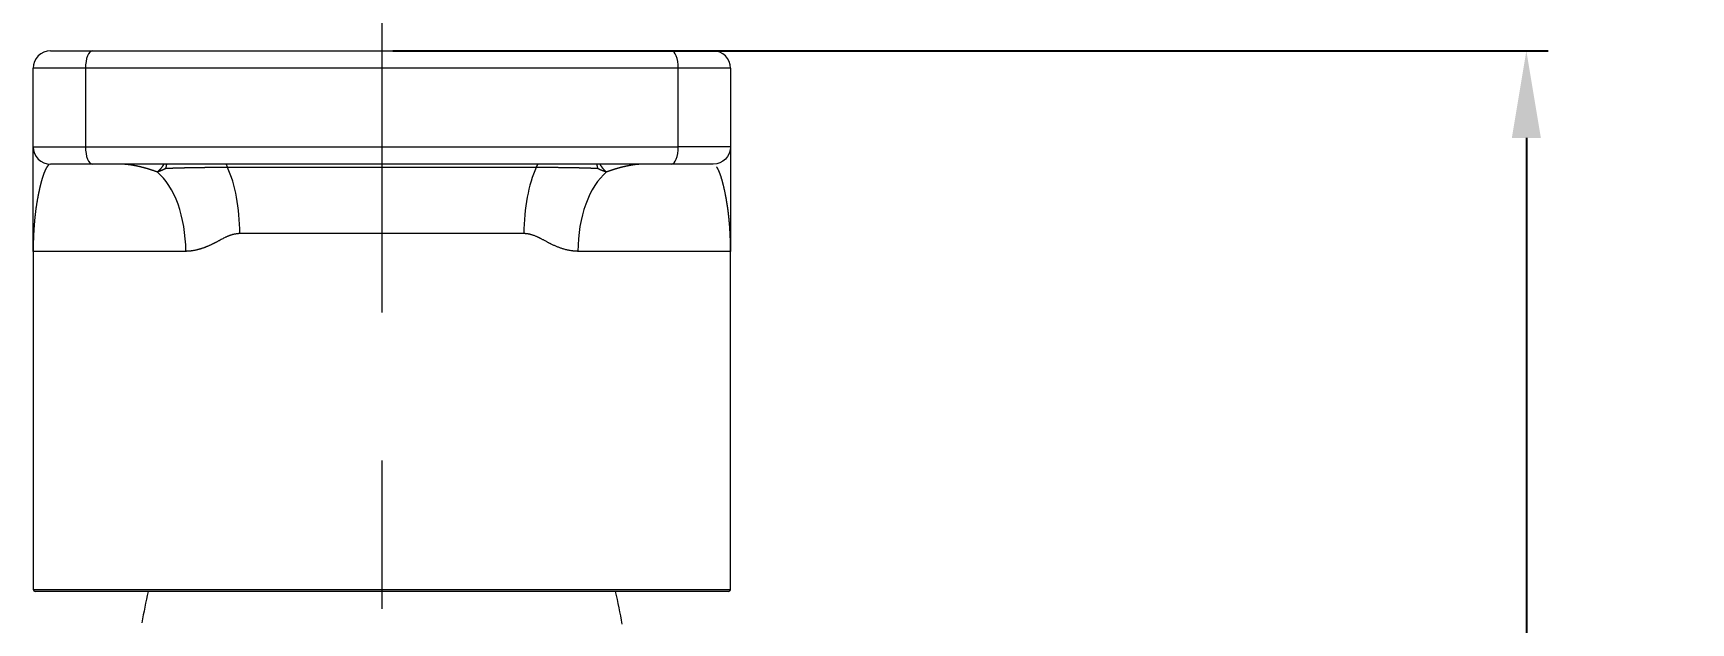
# Model space of a CAD drawing. Extents: x 14045 to 14886, y -16070 to -15429.
# Drawn here: x 14216.5 to 14311.6, y -15677.3 to -15643.5 of the extents above; entities that cross this region are included whole.
import ezdxf

# ---------------------------------------------------------------- set-up
doc = ezdxf.new("R2010")
doc.units = 0
doc.header["$MEASUREMENT"] = 0
doc.linetypes.add('CENTER', pattern=[47.5, 22, -8.5, 8.5, -8.5])
doc.linetypes.add('CENTER2', pattern=[28.575, 19.05, -3.175, 3.175, -3.175])
doc.layers.get('0').update_dxf_attribs({"color": 3, "linetype": 'CONTINUOUS'})
doc.layers.add('CENTER', color=1, linetype='CENTER2')
doc.layers.add('DIM_', color=6, linetype='CONTINUOUS', lineweight=9)
doc.styles.get("Standard").update_dxf_attribs({"font": 'Gulim.ttf'})
doc.dimstyles.new('사본(2) STANDARD', dxfattribs={"dimscale": 0, "dimtxt": 5, "dimasz": 5, "dimexe": 1.25, "dimexo": 0.625, "dimgap": 1.5, "dimtad": 3, "dimtih": 1, "dimtoh": 1, "dimdec": 1, "dimzin": 9, "dimdsep": 46, "dimtxsty": 'Standard', "dimcen": 2.5, "dimclrd": 3, "dimclre": 3, "dimclrt": 4, "dimadec": 0, "dimazin": 0, "dimtfac": 1, "dimtdec": 1, "dimtmove": 0, "dimatfit": 3, "dimfxl": 1.25, "dimtfill": 1, "dimtolj": 1, "dimtzin": 0, "dimarcsym": 0})

# ---------------------------------------------------------------- blocks, each defined once
blk = doc.blocks.new('*D14')
at = {"layer": 'DIM_', "color": 3, "lineweight": -2, "transparency": 16777216}
for p, q in [((14237.123, -15644.514), (14303.387, -15644.514)), ((14302.137, -15649.514), (14302.137, -15720.494)), ((14302.137, -15799.614), (14302.137, -15728.634)), ((14261.523, -15804.614), (14303.387, -15804.614))]:
    blk.add_line(p, q, dxfattribs=at)
at = {"layer": 'DIM_', "color": 3, "transparency": 16777216}
for points in [[(14301.304, -15649.514), (14302.971, -15649.514), (14302.137, -15644.514)], [(14301.304, -15799.614), (14302.971, -15799.614), (14302.137, -15804.614)]]:
    blk.add_solid(points, dxfattribs=at)
at = {"layer": 'DIM_', "color": 4, "transparency": 16777216, "insert": (14302.137, -15724.564), "char_height": 5, "attachment_point": 5, "bg_fill": 3, "box_fill_scale": 1.25, "bg_fill_color": 256, "bg_fill_true_color": 13158600, "bg_fill_transparency": 0}
blk.add_mtext('\\A1;160.1', dxfattribs=at)

msp = doc.modelspace()

# ---------------------------------------------------------------- linework, layer by layer
at = {"linetype": 'Continuous', "lineweight": 18, "extrusion": (0, 1, 0)}
for p, q in [((14217.498, -15644.514), (14219.898, -15644.514)), ((14219.898, -15644.514), (14253.098, -15644.514)), ((14255.498, -15644.514), (14253.098, -15644.514)), ((14216.498, -15650.014), (14216.498, -15645.514)), ((14256.498, -15645.514), (14256.498, -15650.014)), ((14219.898, -15651.014), (14217.498, -15651.014)), ((14253.098, -15651.014), (14219.898, -15651.014)), ((14255.498, -15651.014), (14253.098, -15651.014)), ((14216.498, -15656.014), (14216.498, -15675.359)), ((14256.498, -15675.359), (14256.498, -15656.014)), ((14256.384, -15675.514), (14216.611, -15675.514))]:
    msp.add_line(p, q, dxfattribs=at)
at = {"linetype": 'Continuous', "lineweight": 13, "extrusion": (0, 1, 0)}
for p, q in [((14219.498, -15645.514), (14216.498, -15645.514)), ((14219.498, -15645.514), (14219.498, -15650.014)), ((14253.498, -15645.514), (14219.498, -15645.514)), ((14253.498, -15650.014), (14253.498, -15645.514)), ((14256.498, -15645.514), (14253.498, -15645.514)), ((14216.498, -15650.014), (14219.498, -15650.014)), ((14219.498, -15650.014), (14253.498, -15650.014)), ((14256.498, -15650.014), (14253.498, -15650.014)), ((14245.353, -15651.21), (14227.642, -15651.21)), ((14244.646, -15654.998), (14228.349, -15654.998)), ((14225.253, -15656.014), (14216.498, -15656.014)), ((14256.498, -15656.014), (14247.742, -15656.014)), ((14256.484, -15675.414), (14216.511, -15675.414))]:
    msp.add_line(p, q, dxfattribs=at)
at = {"linetype": 'Continuous', "lineweight": 18}
for centre, radius, start, end in [((14217.498, -15645.514), 1, 90, 180), ((14255.498, -15645.514), 1, 0, 90), ((14217.498, -15650.014), 1, 180, 270), ((14257.362, -15683.436), 35.17, 166.9814, 169.97431), ((14215.633, -15683.436), 35.17, 9.90069, 13.01859)]:
    msp.add_arc(centre, radius, start, end, dxfattribs=at)
at = {"linetype": 'Continuous', "lineweight": 18, "extrusion": (0, 0, -1)}
msp.add_arc((-14255.498, -15650.014), 1, 180, 270, dxfattribs=at)
at = {"linetype": 'Continuous', "lineweight": 13}
for centre, major_axis, ratio, start_param, end_param in [((14219.898, -15645.514), (0, 1), 0.4, 0, 1.570796), ((14253.098, -15645.514), (0, 1), 0.4, 4.712389, 6.283185), ((14219.898, -15650.014), (0, 1), 0.4, 1.570796, 3.141593), ((14253.098, -15650.014), (0, 1), 0.4, 3.141593, 4.712389), ((14228.174, -15649.694), (0, -2), 0.407407, 5.432806, 5.572142), ((14244.822, -15649.694), (0, -2), 0.407407, 0.711043, 0.850379), ((14226.312, -15654.998), (0, -5), 0.407407, 1.570796, 2.430549), ((14246.683, -15654.998), (0, -5), 0.407407, 3.852636, 4.712389)]:
    msp.add_ellipse(centre, major_axis=major_axis, ratio=ratio, start_param=start_param, end_param=end_param, dxfattribs=at)
at = {"linetype": 'Continuous', "lineweight": 18}
for centre, major_axis, ratio, start_param, end_param in [((14222.441, -15656.014), (0, -5), 0.562246, 1.570796, 2.714571), ((14250.554, -15656.014), (0, -5), 0.562246, 3.568614, 4.712389), ((14216.611, -15675.414), (0, -0.1), 0.999331, 4.712389, 6.283185), ((14256.384, -15675.414), (0, 0.1), 0.999331, 3.141593, 4.712389)]:
    msp.add_ellipse(centre, major_axis=major_axis, ratio=ratio, start_param=start_param, end_param=end_param, dxfattribs=at)
for points, knots in [([(14216.498, -15656.014), (14216.498, -15654.586), (14216.498, -15653.152), (14216.498, -15650.881), (14216.498, -15650.014), (14216.498, -15650.014)], [0, 0, 0, 0, 0.50008, 0.50008, 1, 1, 1, 1]), ([(14256.498, -15650.014), (14256.498, -15650.014), (14256.498, -15650.88), (14256.498, -15653.152), (14256.498, -15654.586), (14256.498, -15656.014)], [0, 0, 0, 0, 0.5, 0.5, 1, 1, 1, 1]), ([(14224.091, -15651.273), (14224.091, -15651.273), (14224.091, -15651.273), (14224.092, -15651.273), (14224.092, -15651.273), (14224.096, -15651.261), (14224.1, -15651.25), (14224.109, -15651.227), (14224.113, -15651.215), (14224.125, -15651.177), (14224.133, -15651.151), (14224.15, -15651.092), (14224.159, -15651.058), (14224.167, -15651.022)], [0, 0, 0, 0, 0.001227, 0.001227, 0.004908, 0.004908, 0.157048, 0.157048, 0.314095, 0.314095, 0.628191, 0.628191, 1, 1, 1, 1]), ([(14248.818, -15651.022), (14248.825, -15651.057), (14248.84, -15651.119), (14248.86, -15651.189), (14248.873, -15651.232), (14248.88, -15651.252), (14248.883, -15651.263), (14248.885, -15651.268), (14248.886, -15651.27), (14248.887, -15651.271), (14248.887, -15651.272), (14248.887, -15651.272), (14248.887, -15651.272), (14248.887, -15651.273)], [0, 0, 0, 0, 0.368912, 0.684456, 0.842228, 0.921114, 0.960557, 0.980278, 0.990139, 0.99507, 0.997535, 0.998767, 1, 1, 1, 1]), ([(14217.41, -15651.045), (14217.409, -15651.045), (14217.407, -15651.047), (14217.402, -15651.05), (14217.396, -15651.054), (14217.39, -15651.059), (14217.385, -15651.064), (14217.379, -15651.069), (14217.373, -15651.075), (14217.367, -15651.08), (14217.361, -15651.086), (14217.355, -15651.092), (14217.349, -15651.099), (14217.343, -15651.106), (14217.337, -15651.112), (14217.331, -15651.12), (14217.325, -15651.127), (14217.319, -15651.135), (14217.313, -15651.143), (14217.307, -15651.151), (14217.301, -15651.159), (14217.295, -15651.168), (14217.289, -15651.177), (14217.283, -15651.186), (14217.277, -15651.195), (14217.271, -15651.205), (14217.265, -15651.215), (14217.259, -15651.225), (14217.253, -15651.236), (14217.246, -15651.246), (14217.24, -15651.257), (14217.234, -15651.268), (14217.228, -15651.28), (14217.222, -15651.291), (14217.216, -15651.303), (14217.21, -15651.315), (14217.204, -15651.328), (14217.198, -15651.34), (14217.191, -15651.353), (14217.185, -15651.366), (14217.179, -15651.38), (14217.173, -15651.393), (14217.167, -15651.407), (14217.161, -15651.421), (14217.155, -15651.436), (14217.149, -15651.45), (14217.143, -15651.465), (14217.136, -15651.48), (14217.13, -15651.495), (14217.124, -15651.511), (14217.118, -15651.526), (14217.112, -15651.542), (14217.106, -15651.558), (14217.1, -15651.575), (14217.094, -15651.592), (14217.088, -15651.608), (14217.082, -15651.626), (14217.076, -15651.643), (14217.07, -15651.661), (14217.064, -15651.678), (14217.058, -15651.696), (14217.051, -15651.715), (14217.045, -15651.733), (14217.039, -15651.752), (14217.033, -15651.771), (14217.027, -15651.79), (14217.021, -15651.809), (14217.015, -15651.829), (14217.01, -15651.849), (14217.004, -15651.869), (14216.998, -15651.889), (14216.992, -15651.91), (14216.986, -15651.93), (14216.98, -15651.951), (14216.974, -15651.972), (14216.968, -15651.994), (14216.962, -15652.015), (14216.956, -15652.037), (14216.95, -15652.059), (14216.945, -15652.081), (14216.939, -15652.104), (14216.933, -15652.126), (14216.927, -15652.149), (14216.921, -15652.172), (14216.916, -15652.195), (14216.91, -15652.219), (14216.904, -15652.243), (14216.898, -15652.266), (14216.893, -15652.29), (14216.887, -15652.315), (14216.881, -15652.339), (14216.875, -15652.364), (14216.87, -15652.389), (14216.864, -15652.414), (14216.859, -15652.439), (14216.853, -15652.464), (14216.847, -15652.49), (14216.842, -15652.516), (14216.836, -15652.542), (14216.831, -15652.568), (14216.825, -15652.594), (14216.82, -15652.621), (14216.814, -15652.648), (14216.809, -15652.675), (14216.803, -15652.702), (14216.796, -15652.737), (14216.788, -15652.78), (14216.778, -15652.832), (14216.767, -15652.886), (14216.757, -15652.942), (14216.746, -15652.999), (14216.735, -15653.059), (14216.725, -15653.12), (14216.714, -15653.183), (14216.703, -15653.248), (14216.692, -15653.315), (14216.681, -15653.384), (14216.671, -15653.455), (14216.66, -15653.528), (14216.65, -15653.603), (14216.639, -15653.681), (14216.629, -15653.76), (14216.619, -15653.841), (14216.61, -15653.924), (14216.6, -15654.01), (14216.591, -15654.097), (14216.582, -15654.187), (14216.574, -15654.278), (14216.565, -15654.372), (14216.558, -15654.468), (14216.55, -15654.565), (14216.543, -15654.665), (14216.536, -15654.767), (14216.53, -15654.871), (14216.524, -15654.977), (14216.519, -15655.085), (14216.514, -15655.195), (14216.51, -15655.307), (14216.506, -15655.42), (14216.503, -15655.536), (14216.501, -15655.653), (14216.499, -15655.772), (14216.498, -15655.892), (14216.498, -15655.973), (14216.498, -15656.014)], [0, 0, 0, 0, 0.001408, 0.005386, 0.009377, 0.01338, 0.017395, 0.021421, 0.02546, 0.02951, 0.033572, 0.037646, 0.041731, 0.045828, 0.049937, 0.054058, 0.05819, 0.062334, 0.066489, 0.070656, 0.074834, 0.079024, 0.083225, 0.087438, 0.091662, 0.095897, 0.100144, 0.104402, 0.108671, 0.112952, 0.117244, 0.121547, 0.125861, 0.130186, 0.134523, 0.13887, 0.143229, 0.147598, 0.151979, 0.156371, 0.160773, 0.165187, 0.169611, 0.174047, 0.178493, 0.18295, 0.187418, 0.191897, 0.196386, 0.200886, 0.205398, 0.209919, 0.214452, 0.218995, 0.223549, 0.228113, 0.232688, 0.237274, 0.24187, 0.246477, 0.251095, 0.255723, 0.260361, 0.26501, 0.269669, 0.274339, 0.27902, 0.283711, 0.288412, 0.293124, 0.297846, 0.302578, 0.307321, 0.312075, 0.316838, 0.321612, 0.326397, 0.331191, 0.335996, 0.340812, 0.345637, 0.350473, 0.35532, 0.360176, 0.365043, 0.36992, 0.374808, 0.379705, 0.384613, 0.389531, 0.39446, 0.399399, 0.404348, 0.409307, 0.414277, 0.419256, 0.424247, 0.429247, 0.434258, 0.439279, 0.44431, 0.449351, 0.454403, 0.459465, 0.464538, 0.46962, 0.478973, 0.488582, 0.498448, 0.508569, 0.518943, 0.529571, 0.540451, 0.551582, 0.562964, 0.574595, 0.586475, 0.598602, 0.610977, 0.623598, 0.636465, 0.649577, 0.662934, 0.676535, 0.69038, 0.704468, 0.7188, 0.733375, 0.748193, 0.763255, 0.77856, 0.794109, 0.809902, 0.82594, 0.842223, 0.858753, 0.87553, 0.892555, 0.909829, 0.927355, 0.945133, 0.963165, 0.981453, 1, 1, 1, 1]), ([(14224.091, -15651.273), (14224.084, -15651.277), (14224.068, -15651.285), (14224.046, -15651.296), (14224.024, -15651.307), (14224.002, -15651.317), (14223.981, -15651.327), (14223.96, -15651.337), (14223.94, -15651.346), (14223.92, -15651.355), (14223.901, -15651.364), (14223.882, -15651.372), (14223.864, -15651.379), (14223.841, -15651.389), (14223.813, -15651.4), (14223.781, -15651.413), (14223.75, -15651.423), (14223.723, -15651.433), (14223.697, -15651.441), (14223.675, -15651.447), (14223.655, -15651.452), (14223.637, -15651.457), (14223.621, -15651.46), (14223.611, -15651.462), (14223.606, -15651.463)], [0, 0, 0, 0, 0.047129, 0.093331, 0.138635, 0.183003, 0.226395, 0.268775, 0.310111, 0.350371, 0.389525, 0.427548, 0.464415, 0.500105, 0.570264, 0.636286, 0.697792, 0.75452, 0.806351, 0.853323, 0.895656, 0.933763, 0.968262, 1, 1, 1, 1]), ([(14227.642, -15651.21), (14227.63, -15651.21), (14227.607, -15651.21), (14227.573, -15651.21), (14227.539, -15651.21), (14227.504, -15651.21), (14227.469, -15651.21), (14227.435, -15651.21), (14227.4, -15651.21), (14227.366, -15651.21), (14227.331, -15651.21), (14227.296, -15651.21), (14227.262, -15651.21), (14227.227, -15651.21), (14227.192, -15651.21), (14227.158, -15651.211), (14227.123, -15651.211), (14227.089, -15651.211), (14227.054, -15651.211), (14227.019, -15651.211), (14226.985, -15651.211), (14226.95, -15651.212), (14226.915, -15651.212), (14226.881, -15651.212), (14226.846, -15651.212), (14226.812, -15651.212), (14226.778, -15651.213), (14226.743, -15651.213), (14226.709, -15651.213), (14226.675, -15651.213), (14226.64, -15651.214), (14226.606, -15651.214), (14226.572, -15651.214), (14226.538, -15651.215), (14226.504, -15651.215), (14226.47, -15651.215), (14226.437, -15651.216), (14226.403, -15651.216), (14226.369, -15651.216), (14226.336, -15651.217), (14226.303, -15651.217), (14226.269, -15651.217), (14226.236, -15651.218), (14226.203, -15651.218), (14226.17, -15651.218), (14226.137, -15651.219), (14226.105, -15651.219), (14226.072, -15651.22), (14226.04, -15651.22), (14226.008, -15651.221), (14225.976, -15651.221), (14225.944, -15651.221), (14225.912, -15651.222), (14225.88, -15651.222), (14225.849, -15651.223), (14225.818, -15651.223), (14225.787, -15651.224), (14225.756, -15651.224), (14225.725, -15651.225), (14225.695, -15651.225), (14225.664, -15651.226), (14225.634, -15651.226), (14225.605, -15651.227), (14225.575, -15651.227), (14225.546, -15651.228), (14225.516, -15651.228), (14225.488, -15651.229), (14225.459, -15651.229), (14225.43, -15651.23), (14225.402, -15651.23), (14225.374, -15651.231), (14225.347, -15651.232), (14225.319, -15651.232), (14225.292, -15651.233), (14225.265, -15651.233), (14225.239, -15651.234), (14225.212, -15651.234), (14225.186, -15651.235), (14225.16, -15651.236), (14225.135, -15651.236), (14225.109, -15651.237), (14225.084, -15651.237), (14225.059, -15651.238), (14225.034, -15651.239), (14225.01, -15651.239), (14224.986, -15651.24), (14224.962, -15651.241), (14224.938, -15651.241), (14224.914, -15651.242), (14224.891, -15651.242), (14224.868, -15651.243), (14224.845, -15651.244), (14224.823, -15651.244), (14224.8, -15651.245), (14224.778, -15651.246), (14224.756, -15651.246), (14224.735, -15651.247), (14224.713, -15651.248), (14224.692, -15651.248), (14224.671, -15651.249), (14224.65, -15651.25), (14224.63, -15651.25), (14224.61, -15651.251), (14224.589, -15651.252), (14224.57, -15651.252), (14224.55, -15651.253), (14224.531, -15651.254), (14224.512, -15651.254), (14224.493, -15651.255), (14224.474, -15651.256), (14224.456, -15651.257), (14224.437, -15651.257), (14224.419, -15651.258), (14224.402, -15651.259), (14224.384, -15651.259), (14224.367, -15651.26), (14224.35, -15651.261), (14224.333, -15651.262), (14224.316, -15651.262), (14224.299, -15651.263), (14224.283, -15651.264), (14224.267, -15651.264), (14224.251, -15651.265), (14224.236, -15651.266), (14224.22, -15651.267), (14224.205, -15651.267), (14224.19, -15651.268), (14224.176, -15651.269), (14224.161, -15651.27), (14224.147, -15651.27), (14224.133, -15651.271), (14224.119, -15651.272), (14224.105, -15651.273), (14224.096, -15651.273), (14224.091, -15651.273)], [0, 0, 0, 0, 0.010375, 0.020732, 0.031071, 0.041392, 0.051694, 0.061977, 0.07224, 0.082484, 0.092707, 0.10291, 0.113092, 0.123253, 0.133392, 0.143508, 0.153603, 0.163674, 0.173721, 0.183744, 0.193743, 0.203716, 0.213664, 0.223585, 0.233479, 0.243346, 0.253185, 0.262995, 0.272775, 0.282526, 0.292245, 0.301933, 0.311589, 0.321212, 0.330801, 0.340356, 0.349875, 0.359358, 0.368805, 0.378213, 0.387583, 0.396913, 0.406202, 0.41545, 0.424656, 0.433818, 0.442936, 0.452009, 0.461035, 0.470014, 0.478944, 0.487825, 0.496656, 0.505434, 0.51416, 0.522831, 0.531447, 0.540007, 0.54851, 0.556953, 0.565336, 0.573658, 0.581917, 0.590112, 0.598242, 0.606305, 0.6143, 0.622226, 0.630081, 0.637863, 0.645572, 0.653206, 0.660762, 0.668245, 0.675661, 0.68301, 0.690292, 0.697509, 0.704659, 0.711744, 0.718762, 0.725715, 0.732602, 0.739423, 0.746179, 0.752869, 0.759495, 0.766055, 0.772551, 0.778982, 0.785348, 0.791649, 0.797886, 0.804059, 0.810168, 0.816213, 0.822194, 0.828111, 0.833965, 0.839755, 0.845482, 0.851146, 0.856747, 0.862285, 0.86776, 0.873173, 0.878523, 0.883811, 0.889037, 0.894201, 0.899303, 0.904343, 0.909322, 0.91424, 0.919097, 0.923892, 0.928627, 0.933301, 0.937914, 0.942468, 0.946961, 0.951394, 0.955768, 0.960082, 0.964337, 0.968532, 0.972669, 0.976747, 0.980767, 0.984729, 0.988633, 0.992479, 0.996268, 1, 1, 1, 1]), ([(14248.887, -15651.272), (14248.878, -15651.272), (14248.859, -15651.271), (14248.831, -15651.269), (14248.802, -15651.268), (14248.772, -15651.266), (14248.741, -15651.265), (14248.71, -15651.264), (14248.677, -15651.262), (14248.644, -15651.261), (14248.61, -15651.259), (14248.575, -15651.258), (14248.539, -15651.257), (14248.502, -15651.255), (14248.464, -15651.254), (14248.426, -15651.252), (14248.386, -15651.251), (14248.346, -15651.25), (14248.304, -15651.248), (14248.262, -15651.247), (14248.219, -15651.246), (14248.175, -15651.245), (14248.13, -15651.243), (14248.084, -15651.242), (14248.037, -15651.241), (14247.989, -15651.239), (14247.94, -15651.238), (14247.89, -15651.237), (14247.84, -15651.236), (14247.788, -15651.235), (14247.735, -15651.234), (14247.682, -15651.232), (14247.627, -15651.231), (14247.571, -15651.23), (14247.515, -15651.229), (14247.457, -15651.228), (14247.398, -15651.227), (14247.339, -15651.226), (14247.279, -15651.225), (14247.218, -15651.224), (14247.156, -15651.223), (14247.093, -15651.222), (14247.03, -15651.221), (14246.967, -15651.22), (14246.902, -15651.22), (14246.838, -15651.219), (14246.772, -15651.218), (14246.707, -15651.217), (14246.64, -15651.217), (14246.574, -15651.216), (14246.507, -15651.215), (14246.44, -15651.215), (14246.372, -15651.214), (14246.305, -15651.213), (14246.237, -15651.213), (14246.169, -15651.212), (14246.101, -15651.212), (14246.033, -15651.212), (14245.965, -15651.211), (14245.896, -15651.211), (14245.828, -15651.211), (14245.76, -15651.21), (14245.692, -15651.21), (14245.624, -15651.21), (14245.556, -15651.21), (14245.488, -15651.21), (14245.42, -15651.21), (14245.376, -15651.21), (14245.353, -15651.21)], [0, 0, 0, 0, 0.007613, 0.015453, 0.023525, 0.031828, 0.040367, 0.049141, 0.058154, 0.067407, 0.076901, 0.086637, 0.096619, 0.106846, 0.11732, 0.128043, 0.139015, 0.15024, 0.161716, 0.173447, 0.185433, 0.197676, 0.210177, 0.222936, 0.235956, 0.249238, 0.262783, 0.276592, 0.290666, 0.305007, 0.319615, 0.334493, 0.349647, 0.365098, 0.380837, 0.39685, 0.413128, 0.429659, 0.446432, 0.463436, 0.480663, 0.4981, 0.51574, 0.533573, 0.551589, 0.56978, 0.588137, 0.606653, 0.625318, 0.644126, 0.66307, 0.682141, 0.701334, 0.720642, 0.740058, 0.759577, 0.779192, 0.798899, 0.818693, 0.838568, 0.85852, 0.878544, 0.898637, 0.918794, 0.939012, 0.959288, 0.979618, 1, 1, 1, 1]), ([(14249.389, -15651.463), (14249.386, -15651.462), (14249.38, -15651.461), (14249.37, -15651.459), (14249.36, -15651.457), (14249.349, -15651.455), (14249.337, -15651.452), (14249.324, -15651.449), (14249.31, -15651.445), (14249.295, -15651.441), (14249.279, -15651.436), (14249.262, -15651.431), (14249.244, -15651.425), (14249.225, -15651.419), (14249.205, -15651.412), (14249.184, -15651.404), (14249.162, -15651.396), (14249.137, -15651.386), (14249.108, -15651.374), (14249.075, -15651.36), (14249.04, -15651.345), (14249.004, -15651.328), (14248.966, -15651.311), (14248.927, -15651.292), (14248.901, -15651.279), (14248.887, -15651.272)], [0, 0, 0, 0, 0.019391, 0.039734, 0.061272, 0.084208, 0.108711, 0.134918, 0.162932, 0.192828, 0.224651, 0.258421, 0.294128, 0.331742, 0.371208, 0.412453, 0.455385, 0.499898, 0.561809, 0.627131, 0.695744, 0.767501, 0.842236, 0.919766, 1, 1, 1, 1]), ([(14256.498, -15656.014), (14256.497, -15655.99), (14256.497, -15655.943), (14256.497, -15655.874), (14256.496, -15655.804), (14256.496, -15655.735), (14256.494, -15655.667), (14256.493, -15655.599), (14256.492, -15655.532), (14256.49, -15655.465), (14256.488, -15655.399), (14256.486, -15655.334), (14256.484, -15655.269), (14256.481, -15655.205), (14256.478, -15655.142), (14256.476, -15655.079), (14256.473, -15655.016), (14256.469, -15654.955), (14256.466, -15654.894), (14256.463, -15654.833), (14256.459, -15654.774), (14256.455, -15654.715), (14256.451, -15654.656), (14256.447, -15654.599), (14256.443, -15654.542), (14256.439, -15654.486), (14256.434, -15654.43), (14256.43, -15654.375), (14256.425, -15654.321), (14256.42, -15654.267), (14256.416, -15654.214), (14256.411, -15654.162), (14256.405, -15654.111), (14256.4, -15654.06), (14256.395, -15654.01), (14256.39, -15653.96), (14256.384, -15653.912), (14256.378, -15653.864), (14256.373, -15653.816), (14256.367, -15653.77), (14256.361, -15653.724), (14256.356, -15653.678), (14256.35, -15653.634), (14256.344, -15653.59), (14256.338, -15653.547), (14256.332, -15653.504), (14256.325, -15653.462), (14256.319, -15653.421), (14256.313, -15653.38), (14256.307, -15653.34), (14256.301, -15653.301), (14256.294, -15653.263), (14256.288, -15653.225), (14256.282, -15653.187), (14256.276, -15653.151), (14256.269, -15653.114), (14256.263, -15653.079), (14256.257, -15653.044), (14256.251, -15653.01), (14256.245, -15652.976), (14256.238, -15652.943), (14256.232, -15652.911), (14256.226, -15652.879), (14256.22, -15652.848), (14256.214, -15652.817), (14256.209, -15652.787), (14256.203, -15652.758), (14256.196, -15652.722), (14256.187, -15652.68), (14256.177, -15652.631), (14256.168, -15652.584), (14256.158, -15652.536), (14256.148, -15652.49), (14256.137, -15652.444), (14256.127, -15652.398), (14256.117, -15652.353), (14256.107, -15652.309), (14256.097, -15652.266), (14256.086, -15652.223), (14256.076, -15652.181), (14256.065, -15652.139), (14256.055, -15652.098), (14256.044, -15652.058), (14256.034, -15652.019), (14256.023, -15651.98), (14256.012, -15651.942), (14256.002, -15651.904), (14255.991, -15651.868), (14255.98, -15651.832), (14255.97, -15651.797), (14255.959, -15651.762), (14255.948, -15651.728), (14255.937, -15651.695), (14255.926, -15651.663), (14255.915, -15651.631), (14255.904, -15651.6), (14255.893, -15651.57), (14255.882, -15651.541), (14255.871, -15651.512), (14255.86, -15651.485), (14255.849, -15651.458), (14255.838, -15651.431), (14255.827, -15651.406), (14255.816, -15651.381), (14255.805, -15651.357), (14255.794, -15651.334), (14255.783, -15651.312), (14255.772, -15651.29), (14255.761, -15651.269), (14255.75, -15651.249), (14255.739, -15651.23), (14255.728, -15651.212), (14255.717, -15651.194), (14255.709, -15651.182), (14255.705, -15651.175), (14255.704, -15651.174)], [0, 0, 0, 0, 0.011658, 0.023223, 0.034695, 0.046075, 0.057362, 0.068558, 0.079662, 0.090676, 0.101598, 0.112431, 0.123173, 0.133826, 0.144389, 0.154863, 0.165248, 0.175545, 0.185752, 0.195871, 0.205902, 0.215844, 0.225699, 0.235465, 0.245144, 0.254734, 0.264237, 0.273653, 0.28298, 0.29222, 0.301373, 0.310438, 0.319415, 0.328304, 0.337106, 0.34582, 0.354446, 0.362984, 0.371435, 0.379797, 0.388071, 0.396257, 0.404355, 0.412364, 0.420285, 0.428117, 0.43586, 0.443514, 0.451079, 0.458554, 0.465941, 0.473237, 0.480444, 0.48756, 0.494587, 0.501523, 0.508369, 0.515124, 0.521788, 0.528361, 0.534843, 0.541233, 0.547531, 0.553738, 0.559852, 0.565874, 0.571803, 0.57764, 0.58761, 0.597544, 0.607441, 0.617302, 0.627127, 0.636915, 0.646667, 0.656383, 0.666062, 0.675705, 0.685312, 0.694883, 0.704417, 0.713915, 0.723376, 0.732801, 0.742189, 0.751541, 0.760857, 0.770135, 0.779377, 0.788582, 0.79775, 0.80688, 0.815974, 0.825031, 0.83405, 0.843032, 0.851976, 0.860882, 0.869751, 0.878582, 0.887374, 0.896129, 0.904845, 0.913522, 0.922161, 0.930761, 0.939322, 0.947844, 0.956327, 0.96477, 0.973174, 0.981538, 0.989861, 0.998145, 1, 1, 1, 1])]:
    msp.add_open_spline(points, degree=3, knots=knots, dxfattribs=at)
at = {"linetype": 'Continuous', "lineweight": 13}
for points, knots in [([(14223.606, -15651.463), (14223.594, -15651.458), (14223.57, -15651.45), (14223.534, -15651.437), (14223.499, -15651.425), (14223.463, -15651.412), (14223.428, -15651.4), (14223.393, -15651.388), (14223.358, -15651.376), (14223.323, -15651.364), (14223.288, -15651.353), (14223.253, -15651.342), (14223.218, -15651.33), (14223.183, -15651.32), (14223.149, -15651.309), (14223.114, -15651.298), (14223.08, -15651.288), (14223.045, -15651.277), (14223.011, -15651.267), (14222.977, -15651.257), (14222.943, -15651.248), (14222.909, -15651.238), (14222.875, -15651.229), (14222.841, -15651.22), (14222.807, -15651.211), (14222.774, -15651.202), (14222.74, -15651.193), (14222.707, -15651.185), (14222.674, -15651.176), (14222.641, -15651.168), (14222.608, -15651.161), (14222.575, -15651.153), (14222.542, -15651.145), (14222.509, -15651.138), (14222.476, -15651.131), (14222.444, -15651.124), (14222.411, -15651.118), (14222.379, -15651.111), (14222.347, -15651.105), (14222.315, -15651.099), (14222.283, -15651.093), (14222.251, -15651.087), (14222.219, -15651.082), (14222.188, -15651.076), (14222.156, -15651.071), (14222.125, -15651.067), (14222.094, -15651.062), (14222.063, -15651.057), (14222.032, -15651.053), (14222.001, -15651.049), (14221.97, -15651.045), (14221.939, -15651.042), (14221.909, -15651.038), (14221.879, -15651.035), (14221.848, -15651.032), (14221.818, -15651.03), (14221.788, -15651.027), (14221.758, -15651.025), (14221.729, -15651.023), (14221.699, -15651.021), (14221.67, -15651.019), (14221.641, -15651.018), (14221.611, -15651.016), (14221.583, -15651.015), (14221.554, -15651.015), (14221.525, -15651.014), (14221.496, -15651.014), (14221.478, -15651.014), (14221.468, -15651.014)], [0, 0, 0, 0, 0.016141, 0.032246, 0.048315, 0.064348, 0.080346, 0.096308, 0.112236, 0.128128, 0.143986, 0.15981, 0.175599, 0.191355, 0.207077, 0.222765, 0.23842, 0.254043, 0.269632, 0.285189, 0.300714, 0.316208, 0.331669, 0.347099, 0.362498, 0.377867, 0.393205, 0.408512, 0.42379, 0.439038, 0.454257, 0.469446, 0.484607, 0.49974, 0.514845, 0.529922, 0.544971, 0.559994, 0.57499, 0.589959, 0.604902, 0.61982, 0.634713, 0.649581, 0.664424, 0.679243, 0.694038, 0.70881, 0.723559, 0.738285, 0.752989, 0.767672, 0.782333, 0.796973, 0.811593, 0.826193, 0.840774, 0.855335, 0.869877, 0.884402, 0.898908, 0.913398, 0.92787, 0.942327, 0.956768, 0.971193, 0.985604, 1, 1, 1, 1]), ([(14223.606, -15651.463), (14223.608, -15651.461), (14223.613, -15651.458), (14223.621, -15651.453), (14223.629, -15651.448), (14223.637, -15651.443), (14223.645, -15651.437), (14223.653, -15651.431), (14223.662, -15651.424), (14223.67, -15651.418), (14223.679, -15651.41), (14223.688, -15651.403), (14223.698, -15651.395), (14223.707, -15651.387), (14223.717, -15651.378), (14223.727, -15651.369), (14223.737, -15651.359), (14223.747, -15651.349), (14223.758, -15651.338), (14223.769, -15651.327), (14223.78, -15651.315), (14223.791, -15651.303), (14223.802, -15651.291), (14223.814, -15651.277), (14223.826, -15651.264), (14223.838, -15651.249), (14223.85, -15651.234), (14223.862, -15651.219), (14223.875, -15651.202), (14223.888, -15651.186), (14223.901, -15651.168), (14223.914, -15651.15), (14223.927, -15651.131), (14223.941, -15651.112), (14223.955, -15651.091), (14223.969, -15651.07), (14223.983, -15651.049), (14223.994, -15651.032), (14224, -15651.022), (14224.001, -15651.02)], [0, 0, 0, 0, 0.019361, 0.039158, 0.059393, 0.08007, 0.101191, 0.122761, 0.144781, 0.167255, 0.190187, 0.213578, 0.237432, 0.261751, 0.286538, 0.311796, 0.337527, 0.363734, 0.390418, 0.417581, 0.445226, 0.473355, 0.501969, 0.531068, 0.560655, 0.590731, 0.621296, 0.65235, 0.683895, 0.715929, 0.748453, 0.781465, 0.814966, 0.848954, 0.883426, 0.918382, 0.953819, 0.989734, 1, 1, 1, 1]), ([(14248.996, -15651.019), (14248.998, -15651.022), (14249.002, -15651.028), (14249.008, -15651.038), (14249.015, -15651.05), (14249.023, -15651.061), (14249.03, -15651.072), (14249.038, -15651.083), (14249.045, -15651.094), (14249.052, -15651.104), (14249.059, -15651.115), (14249.066, -15651.125), (14249.073, -15651.135), (14249.08, -15651.145), (14249.087, -15651.154), (14249.094, -15651.163), (14249.1, -15651.173), (14249.107, -15651.182), (14249.114, -15651.19), (14249.12, -15651.199), (14249.127, -15651.207), (14249.133, -15651.216), (14249.139, -15651.224), (14249.146, -15651.231), (14249.152, -15651.239), (14249.158, -15651.247), (14249.164, -15651.254), (14249.17, -15651.261), (14249.176, -15651.268), (14249.182, -15651.275), (14249.188, -15651.282), (14249.194, -15651.289), (14249.199, -15651.295), (14249.205, -15651.301), (14249.21, -15651.307), (14249.216, -15651.313), (14249.221, -15651.319), (14249.227, -15651.325), (14249.232, -15651.33), (14249.237, -15651.336), (14249.242, -15651.341), (14249.247, -15651.346), (14249.252, -15651.351), (14249.257, -15651.356), (14249.262, -15651.361), (14249.267, -15651.366), (14249.272, -15651.37), (14249.276, -15651.375), (14249.281, -15651.379), (14249.285, -15651.383), (14249.29, -15651.387), (14249.294, -15651.391), (14249.299, -15651.395), (14249.303, -15651.399), (14249.307, -15651.402), (14249.311, -15651.406), (14249.316, -15651.409), (14249.32, -15651.413), (14249.324, -15651.416), (14249.328, -15651.419), (14249.331, -15651.422), (14249.335, -15651.425), (14249.339, -15651.428), (14249.343, -15651.431), (14249.346, -15651.434), (14249.35, -15651.436), (14249.354, -15651.439), (14249.357, -15651.442), (14249.361, -15651.444), (14249.364, -15651.446), (14249.367, -15651.449), (14249.371, -15651.451), (14249.374, -15651.453), (14249.377, -15651.455), (14249.38, -15651.457), (14249.383, -15651.459), (14249.386, -15651.461), (14249.388, -15651.462), (14249.389, -15651.463)], [0, 0, 0, 0, 0.011206, 0.030058, 0.048756, 0.067299, 0.085688, 0.103921, 0.121999, 0.139921, 0.157687, 0.175297, 0.19275, 0.210047, 0.227188, 0.244172, 0.260998, 0.277669, 0.294182, 0.310538, 0.326738, 0.342781, 0.358667, 0.374397, 0.389971, 0.405388, 0.420649, 0.435755, 0.450704, 0.465499, 0.480138, 0.494622, 0.508951, 0.523126, 0.537147, 0.551014, 0.564728, 0.578289, 0.591697, 0.604952, 0.618056, 0.631007, 0.643808, 0.656458, 0.668957, 0.681306, 0.693506, 0.705556, 0.717458, 0.729212, 0.740817, 0.752275, 0.763587, 0.774752, 0.78577, 0.796644, 0.807372, 0.817955, 0.828395, 0.838691, 0.848843, 0.858853, 0.868721, 0.878447, 0.888032, 0.897476, 0.90678, 0.915944, 0.924969, 0.933855, 0.942602, 0.951212, 0.959684, 0.968019, 0.976218, 0.984281, 0.992208, 1, 1, 1, 1]), ([(14251.527, -15651.014), (14251.519, -15651.014), (14251.502, -15651.014), (14251.477, -15651.014), (14251.452, -15651.014), (14251.426, -15651.015), (14251.401, -15651.016), (14251.375, -15651.017), (14251.35, -15651.018), (14251.324, -15651.019), (14251.298, -15651.021), (14251.272, -15651.022), (14251.246, -15651.024), (14251.22, -15651.026), (14251.194, -15651.028), (14251.167, -15651.03), (14251.141, -15651.033), (14251.114, -15651.036), (14251.087, -15651.038), (14251.061, -15651.041), (14251.034, -15651.044), (14251.007, -15651.048), (14250.98, -15651.051), (14250.952, -15651.055), (14250.925, -15651.059), (14250.898, -15651.062), (14250.87, -15651.067), (14250.843, -15651.071), (14250.815, -15651.075), (14250.787, -15651.08), (14250.759, -15651.085), (14250.731, -15651.089), (14250.703, -15651.095), (14250.675, -15651.1), (14250.647, -15651.105), (14250.618, -15651.111), (14250.59, -15651.116), (14250.562, -15651.122), (14250.533, -15651.128), (14250.504, -15651.134), (14250.476, -15651.141), (14250.447, -15651.147), (14250.418, -15651.154), (14250.389, -15651.16), (14250.36, -15651.167), (14250.331, -15651.174), (14250.301, -15651.181), (14250.272, -15651.189), (14250.243, -15651.196), (14250.213, -15651.204), (14250.184, -15651.212), (14250.154, -15651.22), (14250.124, -15651.228), (14250.094, -15651.236), (14250.065, -15651.244), (14250.035, -15651.253), (14250.005, -15651.261), (14249.975, -15651.27), (14249.944, -15651.279), (14249.914, -15651.288), (14249.884, -15651.297), (14249.853, -15651.307), (14249.823, -15651.316), (14249.792, -15651.326), (14249.762, -15651.335), (14249.731, -15651.345), (14249.7, -15651.355), (14249.67, -15651.365), (14249.639, -15651.376), (14249.608, -15651.386), (14249.577, -15651.397), (14249.546, -15651.407), (14249.515, -15651.418), (14249.483, -15651.429), (14249.452, -15651.44), (14249.421, -15651.451), (14249.4, -15651.459), (14249.389, -15651.463)], [0, 0, 0, 0, 0.012668, 0.025347, 0.038038, 0.05074, 0.063454, 0.07618, 0.088919, 0.101672, 0.114437, 0.127216, 0.14001, 0.152817, 0.165639, 0.178477, 0.191329, 0.204197, 0.217081, 0.229981, 0.242897, 0.255831, 0.268781, 0.281748, 0.294733, 0.307736, 0.320757, 0.333797, 0.346855, 0.359932, 0.373028, 0.386144, 0.399279, 0.412434, 0.42561, 0.438806, 0.452022, 0.46526, 0.478518, 0.491798, 0.505099, 0.518423, 0.531768, 0.545135, 0.558525, 0.571938, 0.585373, 0.598832, 0.612314, 0.625819, 0.639348, 0.652901, 0.666478, 0.680079, 0.693704, 0.707355, 0.72103, 0.73473, 0.748455, 0.762205, 0.775981, 0.789783, 0.803611, 0.817464, 0.831344, 0.84525, 0.859183, 0.873142, 0.887128, 0.901141, 0.915181, 0.929249, 0.943344, 0.957466, 0.971616, 0.985794, 1, 1, 1, 1]), ([(14228.349, -15654.998), (14228.344, -15654.998), (14228.333, -15654.998), (14228.317, -15654.998), (14228.301, -15654.999), (14228.284, -15655), (14228.267, -15655.001), (14228.249, -15655.002), (14228.231, -15655.004), (14228.213, -15655.006), (14228.194, -15655.008), (14228.175, -15655.01), (14228.156, -15655.013), (14228.119, -15655.018), (14228.065, -15655.027), (14227.997, -15655.041), (14227.938, -15655.056), (14227.886, -15655.071), (14227.839, -15655.086), (14227.791, -15655.103), (14227.743, -15655.121), (14227.693, -15655.14), (14227.642, -15655.161), (14227.59, -15655.184), (14227.53, -15655.211), (14227.459, -15655.246), (14227.372, -15655.29), (14227.269, -15655.343), (14227.179, -15655.392), (14227.105, -15655.432), (14227.053, -15655.46), (14227.005, -15655.485), (14226.961, -15655.509), (14226.919, -15655.531), (14226.881, -15655.551), (14226.846, -15655.569), (14226.814, -15655.584), (14226.776, -15655.603), (14226.73, -15655.625), (14226.675, -15655.651), (14226.621, -15655.675), (14226.567, -15655.699), (14226.514, -15655.722), (14226.461, -15655.744), (14226.408, -15655.765), (14226.355, -15655.785), (14226.303, -15655.805), (14226.252, -15655.823), (14226.201, -15655.841), (14226.15, -15655.858), (14226.099, -15655.874), (14226.049, -15655.889), (14225.999, -15655.903), (14225.95, -15655.917), (14225.901, -15655.929), (14225.852, -15655.941), (14225.804, -15655.952), (14225.756, -15655.962), (14225.709, -15655.971), (14225.661, -15655.979), (14225.614, -15655.986), (14225.568, -15655.993), (14225.522, -15655.998), (14225.476, -15656.003), (14225.431, -15656.007), (14225.386, -15656.01), (14225.341, -15656.012), (14225.297, -15656.013), (14225.267, -15656.014), (14225.253, -15656.014)], [0, 0, 0, 0, 0.004663, 0.009428, 0.014297, 0.019269, 0.024345, 0.029527, 0.034814, 0.040208, 0.045709, 0.051317, 0.057033, 0.062858, 0.084557, 0.105184, 0.124767, 0.138761, 0.153192, 0.168066, 0.183389, 0.199168, 0.215406, 0.23211, 0.249282, 0.273199, 0.302166, 0.336187, 0.375266, 0.393644, 0.410914, 0.427075, 0.442128, 0.456073, 0.468911, 0.480642, 0.491266, 0.500784, 0.519113, 0.537272, 0.555263, 0.573088, 0.590749, 0.608247, 0.625586, 0.642766, 0.65979, 0.67666, 0.693379, 0.709949, 0.726371, 0.74265, 0.758786, 0.774783, 0.790644, 0.806371, 0.821966, 0.837433, 0.852775, 0.867995, 0.883095, 0.89808, 0.912951, 0.927713, 0.942369, 0.956922, 0.971376, 0.985734, 1, 1, 1, 1]), ([(14247.742, -15656.014), (14247.735, -15656.014), (14247.72, -15656.014), (14247.698, -15656.013), (14247.675, -15656.013), (14247.652, -15656.012), (14247.629, -15656.01), (14247.605, -15656.009), (14247.581, -15656.007), (14247.557, -15656.005), (14247.533, -15656.003), (14247.508, -15656), (14247.482, -15655.998), (14247.457, -15655.995), (14247.431, -15655.991), (14247.404, -15655.988), (14247.378, -15655.984), (14247.326, -15655.976), (14247.25, -15655.963), (14247.151, -15655.943), (14247.055, -15655.921), (14246.969, -15655.897), (14246.89, -15655.874), (14246.818, -15655.85), (14246.745, -15655.825), (14246.67, -15655.798), (14246.595, -15655.769), (14246.518, -15655.738), (14246.441, -15655.705), (14246.362, -15655.67), (14246.282, -15655.633), (14246.216, -15655.602), (14246.163, -15655.576), (14246.121, -15655.554), (14246.073, -15655.53), (14246.02, -15655.502), (14245.961, -15655.471), (14245.896, -15655.436), (14245.829, -15655.4), (14245.762, -15655.364), (14245.699, -15655.33), (14245.64, -15655.3), (14245.586, -15655.272), (14245.537, -15655.247), (14245.492, -15655.225), (14245.439, -15655.2), (14245.376, -15655.172), (14245.304, -15655.141), (14245.233, -15655.114), (14245.165, -15655.09), (14245.098, -15655.068), (14245.042, -15655.052), (14244.997, -15655.041), (14244.961, -15655.033), (14244.925, -15655.025), (14244.89, -15655.019), (14244.855, -15655.013), (14244.819, -15655.009), (14244.784, -15655.005), (14244.749, -15655.002), (14244.715, -15655), (14244.68, -15654.998), (14244.657, -15654.998), (14244.646, -15654.998)], [0, 0, 0, 0, 0.00714, 0.01438, 0.021719, 0.02916, 0.036701, 0.044345, 0.052091, 0.05994, 0.067892, 0.075949, 0.08411, 0.092376, 0.100748, 0.109225, 0.117809, 0.126499, 0.159359, 0.191239, 0.222162, 0.252153, 0.275272, 0.298791, 0.322716, 0.347054, 0.371814, 0.397, 0.42262, 0.448679, 0.475183, 0.502137, 0.514406, 0.528557, 0.544592, 0.56251, 0.582313, 0.604, 0.627573, 0.650303, 0.671431, 0.690956, 0.708879, 0.725201, 0.739923, 0.753047, 0.777175, 0.800398, 0.82273, 0.844185, 0.86478, 0.884532, 0.895486, 0.906335, 0.917083, 0.927735, 0.938296, 0.948769, 0.95916, 0.969474, 0.979715, 0.989889, 1, 1, 1, 1])]:
    msp.add_open_spline(points, degree=3, knots=knots, dxfattribs=at)
at = {"linetype": 'Continuous', "lineweight": 18}
for points in [[(14216.498, -15675.359), (14216.498, -15675.371), (14216.498, -15675.391), (14216.503, -15675.409), (14216.508, -15675.414), (14216.511, -15675.414)], [(14256.484, -15675.414), (14256.487, -15675.414), (14256.492, -15675.409), (14256.497, -15675.391), (14256.498, -15675.371), (14256.498, -15675.359)]]:
    msp.add_open_spline(points, degree=3, dxfattribs=at)

# ---------------------------------------------------------------- next in the draw order: dimensions: what is measured, and where the dimension line sits
at = {"layer": 'DIM_'}
dim = msp.add_linear_dim(base=(14302.137, -15804.614), p1=(14236.498, -15644.514), p2=(14260.898, -15804.614), angle=90, dimstyle='사본(2) STANDARD', override={"dimscale": 1, "dimtad": 0}, dxfattribs=at)
dim.commit()
dim.dimension.update_dxf_attribs({"geometry": '*D14', "text_midpoint": (14302.137, -15724.564)})

# ---------------------------------------------------------------- next in the draw order: linework, layer by layer
at = {"layer": 'CENTER', "color": 1, "linetype": 'CENTER', "lineweight": 13}
msp.add_line((14236.498, -15637.514), (14236.498, -15895.414), dxfattribs=at)

doc.saveas('drawing.dxf')
